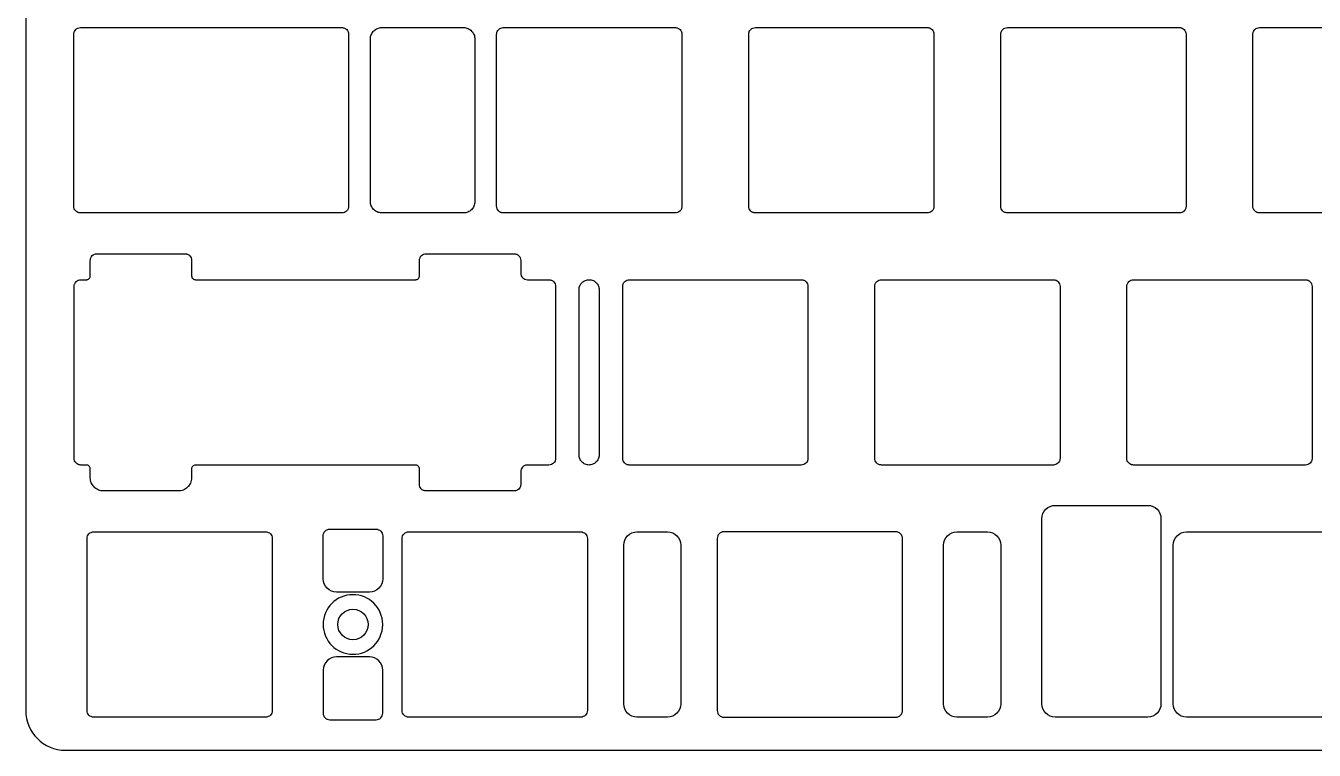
# Model space of a CAD drawing. Header units: millimetres. Extents: x 10 to 357, y 12 to 131.
# Drawn here: x 10.1 to 107.5, y 11.9 to 66.7 of the extents above; entities that cross this region are included whole.
import ezdxf

# ---------------------------------------------------------------- set-up
doc = ezdxf.new("R2010")
doc.units = ezdxf.units.MM
doc.header["$MEASUREMENT"] = 0

msp = doc.modelspace()

# ---------------------------------------------------------------- linework, layer by layer
for p, q in [((10.133, 127.945), (10.133, 14.933)), ((10.133, 127.945), (10.133, 14.933)), ((14.265, 66.533), (34.028, 66.533)), ((14.265, 66.533), (34.028, 66.533)), ((37.032, 66.533), (43.217, 66.533)), ((37.032, 66.533), (43.217, 66.533)), ((46.22, 66.533), (59.22, 66.533)), ((46.22, 66.533), (59.22, 66.533)), ((65.27, 66.533), (78.27, 66.533)), ((65.27, 66.533), (78.27, 66.533)), ((84.32, 66.533), (97.32, 66.533)), ((84.32, 66.533), (97.32, 66.533)), ((103.37, 66.533), (116.37, 66.533)), ((103.37, 66.533), (116.37, 66.533)), ((13.765, 53.033), (13.765, 66.033)), ((13.765, 53.033), (13.765, 66.033)), ((34.528, 66.033), (34.528, 53.033)), ((34.528, 66.033), (34.528, 53.033)), ((36.179, 53.385), (36.179, 65.681)), ((36.179, 53.385), (36.179, 65.681)), ((44.069, 65.681), (44.069, 53.385)), ((44.069, 65.681), (44.069, 53.385)), ((45.72, 53.033), (45.72, 66.033)), ((45.72, 53.033), (45.72, 66.033)), ((59.72, 66.033), (59.72, 53.033)), ((59.72, 66.033), (59.72, 53.033)), ((64.77, 53.033), (64.77, 66.033)), ((64.77, 53.033), (64.77, 66.033)), ((78.77, 66.033), (78.77, 53.033)), ((78.77, 66.033), (78.77, 53.033)), ((83.82, 53.033), (83.82, 66.033)), ((83.82, 53.033), (83.82, 66.033)), ((97.82, 66.033), (97.82, 53.033)), ((97.82, 66.033), (97.82, 53.033)), ((102.87, 53.033), (102.87, 66.033)), ((102.87, 53.033), (102.87, 66.033)), ((34.028, 52.533), (14.265, 52.533)), ((34.028, 52.533), (14.265, 52.533)), ((43.217, 52.533), (37.032, 52.533)), ((43.217, 52.533), (37.032, 52.533)), ((59.22, 52.533), (46.22, 52.533)), ((59.22, 52.533), (46.22, 52.533)), ((78.27, 52.533), (65.27, 52.533)), ((78.27, 52.533), (65.27, 52.533)), ((97.32, 52.533), (84.32, 52.533)), ((97.32, 52.533), (84.32, 52.533)), ((116.37, 52.533), (103.37, 52.533)), ((116.37, 52.533), (103.37, 52.533)), ((15.01, 47.783), (15.01, 48.945)), ((15.01, 47.783), (15.01, 48.945)), ((15.51, 49.445), (22.165, 49.445)), ((15.51, 49.445), (22.165, 49.445)), ((22.665, 48.945), (22.665, 47.783)), ((22.665, 48.945), (22.665, 47.783)), ((39.886, 47.783), (39.886, 48.945)), ((39.886, 47.783), (39.886, 48.945)), ((40.386, 49.445), (47.041, 49.445)), ((40.386, 49.445), (47.041, 49.445)), ((47.541, 48.945), (47.541, 47.983)), ((47.541, 48.945), (47.541, 47.983)), ((13.79, 33.983), (13.79, 46.983)), ((13.79, 33.983), (13.79, 46.983)), ((14.29, 47.483), (14.71, 47.483)), ((14.29, 47.483), (14.71, 47.483)), ((22.965, 47.483), (39.586, 47.483)), ((22.965, 47.483), (39.586, 47.483)), ((48.041, 47.483), (49.67, 47.483)), ((48.041, 47.483), (49.67, 47.483)), ((50.17, 46.983), (50.17, 33.983)), ((50.17, 46.983), (50.17, 33.983)), ((55.245, 33.983), (55.245, 46.983)), ((55.245, 33.983), (55.245, 46.983)), ((55.745, 47.483), (68.745, 47.483)), ((55.745, 47.483), (68.745, 47.483)), ((69.245, 46.983), (69.245, 33.983)), ((69.245, 46.983), (69.245, 33.983)), ((74.295, 33.983), (74.295, 46.983)), ((74.295, 33.983), (74.295, 46.983)), ((74.795, 47.483), (87.795, 47.483)), ((74.795, 47.483), (87.795, 47.483)), ((88.295, 46.983), (88.295, 33.983)), ((88.295, 46.983), (88.295, 33.983)), ((93.345, 33.983), (93.345, 46.983)), ((93.345, 33.983), (93.345, 46.983)), ((93.845, 47.483), (106.845, 47.483)), ((93.845, 47.483), (106.845, 47.483)), ((107.345, 46.983), (107.345, 33.983)), ((107.345, 46.983), (107.345, 33.983)), ((51.949, 34.242), (51.949, 46.723)), ((51.949, 34.242), (51.949, 46.723)), ((53.467, 46.723), (53.467, 34.242)), ((53.467, 46.723), (53.467, 34.242)), ((14.71, 33.483), (14.29, 33.483)), ((14.71, 33.483), (14.29, 33.483)), ((15.01, 32.521), (15.01, 33.183)), ((15.01, 32.521), (15.01, 33.183)), ((22.665, 33.183), (22.665, 32.521)), ((22.665, 33.183), (22.665, 32.521)), ((39.586, 33.483), (22.965, 33.483)), ((39.586, 33.483), (22.965, 33.483)), ((39.886, 32.021), (39.886, 33.183)), ((39.886, 32.021), (39.886, 33.183)), ((49.67, 33.483), (48.041, 33.483)), ((49.67, 33.483), (48.041, 33.483)), ((68.745, 33.483), (55.745, 33.483)), ((68.745, 33.483), (55.745, 33.483)), ((87.795, 33.483), (74.795, 33.483)), ((87.795, 33.483), (74.795, 33.483)), ((106.845, 33.483), (93.845, 33.483)), ((106.845, 33.483), (93.845, 33.483)), ((47.541, 32.983), (47.541, 32.021)), ((47.541, 32.983), (47.541, 32.021)), ((21.665, 31.521), (16.01, 31.521)), ((21.665, 31.521), (16.01, 31.521)), ((47.041, 31.521), (40.386, 31.521)), ((47.041, 31.521), (40.386, 31.521)), ((13.133, 11.933), (354.244, 11.933)), ((13.133, 11.933), (354.244, 11.933))]:
    msp.add_line(p, q)
for points in [[(95.927, 29.433), (95.927, 15.433, -0.414214), (94.927, 14.433), (87.927, 14.433, -0.414214), (86.927, 15.433), (86.927, 29.433, -0.414214), (87.927, 30.433), (94.927, 30.433, -0.414214)], [(95.927, 29.433), (95.927, 15.433, -0.414214), (94.927, 14.433), (87.927, 14.433, -0.414214), (86.927, 15.433), (86.927, 29.433, -0.414214), (87.927, 30.433), (94.927, 30.433, -0.414214)], [(28.764, 27.933), (28.764, 14.933, -0.414214), (28.264, 14.433), (15.264, 14.433, -0.414214), (14.764, 14.933), (14.764, 27.933, -0.414214), (15.264, 28.433), (28.264, 28.433, -0.414214)], [(28.764, 27.933), (28.764, 14.933, -0.414214), (28.264, 14.433), (15.264, 14.433, -0.414214), (14.764, 14.933), (14.764, 27.933, -0.414214), (15.264, 28.433), (28.264, 28.433, -0.414214)], [(36.111, 23.883), (33.611, 23.883, -0.414214), (32.611, 24.883), (32.611, 28.133, -0.414214), (33.111, 28.633), (36.611, 28.633, -0.414214), (37.111, 28.133), (37.111, 24.883, -0.414214)], [(36.111, 23.883), (33.611, 23.883, -0.414214), (32.611, 24.883), (32.611, 28.133, -0.414214), (33.111, 28.633), (36.611, 28.633, -0.414214), (37.111, 28.133), (37.111, 24.883, -0.414214)], [(52.577, 27.933), (52.577, 14.933, -0.414214), (52.077, 14.433), (39.077, 14.433, -0.414214), (38.577, 14.933), (38.577, 27.933, -0.414214), (39.077, 28.433), (52.077, 28.433, -0.414214)], [(52.577, 27.933), (52.577, 14.933, -0.414214), (52.077, 14.433), (39.077, 14.433, -0.414214), (38.577, 14.933), (38.577, 27.933, -0.414214), (39.077, 28.433), (52.077, 28.433, -0.414214)], [(58.64, 14.433), (56.326, 14.433, -0.414214), (55.326, 15.433), (55.326, 27.432, -0.414214), (56.326, 28.433), (58.64, 28.433, -0.414214), (59.64, 27.432), (59.64, 15.433, -0.414214)], [(58.64, 14.433), (56.326, 14.433, -0.414214), (55.326, 15.433), (55.326, 27.432, -0.414214), (56.326, 28.433), (58.64, 28.433, -0.414214), (59.64, 27.432), (59.64, 15.433, -0.414214)], [(62.389, 14.933, 0.414214), (62.889, 14.433), (75.889, 14.433, 0.414214), (76.389, 14.933), (76.389, 27.933, 0.414214), (75.889, 28.433), (62.889, 28.433, 0.414214), (62.389, 27.933)], [(62.389, 14.933, 0.414214), (62.889, 14.433), (75.889, 14.433, 0.414214), (76.389, 14.933), (76.389, 27.933, 0.414214), (75.889, 28.433), (62.889, 28.433, 0.414214), (62.389, 27.933)], [(83.815, 27.432), (83.815, 15.433, -0.414214), (82.815, 14.433), (80.501, 14.433, -0.414214), (79.501, 15.433), (79.501, 27.432, -0.414214), (80.501, 28.433), (82.815, 28.433, -0.414214)], [(83.815, 27.432), (83.815, 15.433, -0.414214), (82.815, 14.433), (80.501, 14.433, -0.414214), (79.501, 15.433), (79.501, 27.432, -0.414214), (80.501, 28.433), (82.815, 28.433, -0.414214)], [(97.846, 28.432), (131.827, 28.432, -0.414214), (132.827, 27.432), (132.827, 15.433, -0.414214), (131.827, 14.433), (97.846, 14.433, -0.414214), (96.846, 15.433), (96.846, 27.432, -0.414214)], [(97.846, 28.432), (131.827, 28.432, -0.414214), (132.827, 27.432), (132.827, 15.433, -0.414214), (131.827, 14.433), (97.846, 14.433, -0.414214), (96.846, 15.433), (96.846, 27.432, -0.414214)], [(37.111, 21.456, 195.837996), (37.111, 21.41)], [(37.111, 21.456, 195.837996), (37.111, 21.41)], [(36.611, 14.233, 0.414214), (37.111, 14.733), (37.111, 17.983, 0.414214), (36.111, 18.983), (33.611, 18.983, 0.414214), (32.611, 17.983), (32.611, 14.733, 0.414214), (33.111, 14.233)], [(36.611, 14.233, 0.414214), (37.111, 14.733), (37.111, 17.983, 0.414214), (36.111, 18.983), (33.611, 18.983, 0.414214), (32.611, 17.983), (32.611, 14.733, 0.414214), (33.111, 14.233)]]:
    msp.add_lwpolyline(points, format="xyb", close=True)
msp.add_circle((34.861, 21.433), 1.15)
msp.add_arc((13.133, 14.933), 3, 180, 270)
msp.add_arc((13.133, 14.933), 3, 180, 270)
for points, knots in [([(13.765, 66.033), (13.765, 66.068), (13.769, 66.102), (13.783, 66.169), (13.793, 66.201), (13.833, 66.293), (13.871, 66.347), (13.964, 66.437), (14.019, 66.472), (14.138, 66.521), (14.201, 66.533), (14.265, 66.533)], [-0.07893052, -0.07893052, -0.07893052, -0.07893052, -0.06848053, -0.06848053, -0.05834686, -0.05834686, -0.03857211, -0.03857211, -0.01934595, -0.01934595, 0, 0, 0, 0]), ([(13.765, 66.033), (13.765, 66.068), (13.769, 66.102), (13.783, 66.169), (13.793, 66.201), (13.833, 66.293), (13.871, 66.347), (13.964, 66.437), (14.019, 66.472), (14.138, 66.521), (14.201, 66.533), (14.265, 66.533)], [-0.07893052, -0.07893052, -0.07893052, -0.07893052, -0.06848053, -0.06848053, -0.05834686, -0.05834686, -0.03857211, -0.03857211, -0.01934595, -0.01934595, 0, 0, 0, 0]), ([(34.028, 66.533), (34.063, 66.533), (34.097, 66.529), (34.164, 66.515), (34.197, 66.505), (34.288, 66.465), (34.342, 66.427), (34.432, 66.334), (34.468, 66.28), (34.516, 66.161), (34.528, 66.097), (34.528, 66.033)], [-0.07893052, -0.07893052, -0.07893052, -0.07893052, -0.06848053, -0.06848053, -0.05834686, -0.05834686, -0.03857211, -0.03857211, -0.01934595, -0.01934595, 0, 0, 0, 0]), ([(34.028, 66.533), (34.063, 66.533), (34.097, 66.529), (34.164, 66.515), (34.197, 66.505), (34.288, 66.465), (34.342, 66.427), (34.432, 66.334), (34.468, 66.28), (34.516, 66.161), (34.528, 66.097), (34.528, 66.033)], [-0.07893052, -0.07893052, -0.07893052, -0.07893052, -0.06848053, -0.06848053, -0.05834686, -0.05834686, -0.03857211, -0.03857211, -0.01934595, -0.01934595, 0, 0, 0, 0]), ([(36.179, 65.681), (36.179, 65.74), (36.185, 65.799), (36.21, 65.913), (36.227, 65.968), (36.295, 66.123), (36.36, 66.216), (36.519, 66.37), (36.611, 66.43), (36.814, 66.512), (36.922, 66.533), (37.032, 66.533)], [-0.1345137, -0.1345137, -0.1345137, -0.1345137, -0.1167048, -0.1167048, -0.099435, -0.099435, -0.0657348, -0.0657348, -0.0329694, -0.0329694, 0, 0, 0, 0]), ([(36.179, 65.681), (36.179, 65.74), (36.185, 65.799), (36.21, 65.913), (36.227, 65.968), (36.295, 66.123), (36.36, 66.216), (36.519, 66.37), (36.611, 66.43), (36.814, 66.512), (36.922, 66.533), (37.032, 66.533)], [-0.1345137, -0.1345137, -0.1345137, -0.1345137, -0.1167048, -0.1167048, -0.099435, -0.099435, -0.0657348, -0.0657348, -0.0329694, -0.0329694, 0, 0, 0, 0]), ([(43.217, 66.533), (43.276, 66.533), (43.335, 66.527), (43.449, 66.503), (43.504, 66.485), (43.66, 66.417), (43.753, 66.353), (43.906, 66.194), (43.966, 66.101), (44.048, 65.899), (44.069, 65.791), (44.069, 65.681)], [-0.1345137, -0.1345137, -0.1345137, -0.1345137, -0.1167048, -0.1167048, -0.099435, -0.099435, -0.0657348, -0.0657348, -0.0329694, -0.0329694, 0, 0, 0, 0]), ([(43.217, 66.533), (43.276, 66.533), (43.335, 66.527), (43.449, 66.503), (43.504, 66.485), (43.66, 66.417), (43.753, 66.353), (43.906, 66.194), (43.966, 66.101), (44.048, 65.899), (44.069, 65.791), (44.069, 65.681)], [-0.1345137, -0.1345137, -0.1345137, -0.1345137, -0.1167048, -0.1167048, -0.099435, -0.099435, -0.0657348, -0.0657348, -0.0329694, -0.0329694, 0, 0, 0, 0]), ([(45.72, 66.033), (45.72, 66.068), (45.724, 66.102), (45.738, 66.169), (45.748, 66.201), (45.788, 66.293), (45.826, 66.347), (45.919, 66.437), (45.974, 66.472), (46.093, 66.521), (46.156, 66.533), (46.22, 66.533)], [-0.07893052, -0.07893052, -0.07893052, -0.07893052, -0.06848053, -0.06848053, -0.05834686, -0.05834686, -0.03857211, -0.03857211, -0.01934595, -0.01934595, 0, 0, 0, 0]), ([(45.72, 66.033), (45.72, 66.068), (45.724, 66.102), (45.738, 66.169), (45.748, 66.201), (45.788, 66.293), (45.826, 66.347), (45.919, 66.437), (45.974, 66.472), (46.093, 66.521), (46.156, 66.533), (46.22, 66.533)], [-0.07893052, -0.07893052, -0.07893052, -0.07893052, -0.06848053, -0.06848053, -0.05834686, -0.05834686, -0.03857211, -0.03857211, -0.01934595, -0.01934595, 0, 0, 0, 0]), ([(59.22, 66.533), (59.255, 66.533), (59.29, 66.529), (59.357, 66.515), (59.389, 66.505), (59.48, 66.465), (59.535, 66.427), (59.625, 66.334), (59.66, 66.28), (59.708, 66.161), (59.72, 66.097), (59.72, 66.033)], [-0.07893052, -0.07893052, -0.07893052, -0.07893052, -0.06848053, -0.06848053, -0.05834686, -0.05834686, -0.03857211, -0.03857211, -0.01934595, -0.01934595, 0, 0, 0, 0]), ([(59.22, 66.533), (59.255, 66.533), (59.29, 66.529), (59.357, 66.515), (59.389, 66.505), (59.48, 66.465), (59.535, 66.427), (59.625, 66.334), (59.66, 66.28), (59.708, 66.161), (59.72, 66.097), (59.72, 66.033)], [-0.07893052, -0.07893052, -0.07893052, -0.07893052, -0.06848053, -0.06848053, -0.05834686, -0.05834686, -0.03857211, -0.03857211, -0.01934595, -0.01934595, 0, 0, 0, 0]), ([(64.77, 66.033), (64.77, 66.068), (64.774, 66.102), (64.788, 66.169), (64.798, 66.201), (64.838, 66.293), (64.876, 66.347), (64.969, 66.437), (65.024, 66.472), (65.143, 66.521), (65.206, 66.533), (65.27, 66.533)], [-0.07893052, -0.07893052, -0.07893052, -0.07893052, -0.06848053, -0.06848053, -0.05834686, -0.05834686, -0.03857211, -0.03857211, -0.01934595, -0.01934595, 0, 0, 0, 0]), ([(64.77, 66.033), (64.77, 66.068), (64.774, 66.102), (64.788, 66.169), (64.798, 66.201), (64.838, 66.293), (64.876, 66.347), (64.969, 66.437), (65.024, 66.472), (65.143, 66.521), (65.206, 66.533), (65.27, 66.533)], [-0.07893052, -0.07893052, -0.07893052, -0.07893052, -0.06848053, -0.06848053, -0.05834686, -0.05834686, -0.03857211, -0.03857211, -0.01934595, -0.01934595, 0, 0, 0, 0]), ([(78.27, 66.533), (78.305, 66.533), (78.34, 66.529), (78.407, 66.515), (78.439, 66.505), (78.53, 66.465), (78.585, 66.427), (78.675, 66.334), (78.71, 66.28), (78.758, 66.161), (78.77, 66.097), (78.77, 66.033)], [-0.07893052, -0.07893052, -0.07893052, -0.07893052, -0.06848053, -0.06848053, -0.05834686, -0.05834686, -0.03857211, -0.03857211, -0.01934595, -0.01934595, 0, 0, 0, 0]), ([(78.27, 66.533), (78.305, 66.533), (78.34, 66.529), (78.407, 66.515), (78.439, 66.505), (78.53, 66.465), (78.585, 66.427), (78.675, 66.334), (78.71, 66.28), (78.758, 66.161), (78.77, 66.097), (78.77, 66.033)], [-0.07893052, -0.07893052, -0.07893052, -0.07893052, -0.06848053, -0.06848053, -0.05834686, -0.05834686, -0.03857211, -0.03857211, -0.01934595, -0.01934595, 0, 0, 0, 0]), ([(83.82, 66.033), (83.82, 66.068), (83.824, 66.102), (83.838, 66.169), (83.848, 66.201), (83.888, 66.293), (83.926, 66.347), (84.019, 66.437), (84.074, 66.472), (84.193, 66.521), (84.256, 66.533), (84.32, 66.533)], [-0.07893052, -0.07893052, -0.07893052, -0.07893052, -0.06848053, -0.06848053, -0.05834686, -0.05834686, -0.03857211, -0.03857211, -0.01934595, -0.01934595, 0, 0, 0, 0]), ([(83.82, 66.033), (83.82, 66.068), (83.824, 66.102), (83.838, 66.169), (83.848, 66.201), (83.888, 66.293), (83.926, 66.347), (84.019, 66.437), (84.074, 66.472), (84.193, 66.521), (84.256, 66.533), (84.32, 66.533)], [-0.07893052, -0.07893052, -0.07893052, -0.07893052, -0.06848053, -0.06848053, -0.05834686, -0.05834686, -0.03857211, -0.03857211, -0.01934595, -0.01934595, 0, 0, 0, 0]), ([(97.32, 66.533), (97.355, 66.533), (97.39, 66.529), (97.457, 66.515), (97.489, 66.505), (97.58, 66.465), (97.635, 66.427), (97.725, 66.334), (97.76, 66.28), (97.808, 66.161), (97.82, 66.097), (97.82, 66.033)], [-0.07893052, -0.07893052, -0.07893052, -0.07893052, -0.06848053, -0.06848053, -0.05834686, -0.05834686, -0.03857211, -0.03857211, -0.01934595, -0.01934595, 0, 0, 0, 0]), ([(97.32, 66.533), (97.355, 66.533), (97.39, 66.529), (97.457, 66.515), (97.489, 66.505), (97.58, 66.465), (97.635, 66.427), (97.725, 66.334), (97.76, 66.28), (97.808, 66.161), (97.82, 66.097), (97.82, 66.033)], [-0.07893052, -0.07893052, -0.07893052, -0.07893052, -0.06848053, -0.06848053, -0.05834686, -0.05834686, -0.03857211, -0.03857211, -0.01934595, -0.01934595, 0, 0, 0, 0]), ([(102.87, 66.033), (102.87, 66.068), (102.874, 66.102), (102.888, 66.169), (102.898, 66.201), (102.938, 66.293), (102.976, 66.347), (103.069, 66.437), (103.124, 66.472), (103.243, 66.521), (103.306, 66.533), (103.37, 66.533)], [-0.07893052, -0.07893052, -0.07893052, -0.07893052, -0.06848053, -0.06848053, -0.05834686, -0.05834686, -0.03857211, -0.03857211, -0.01934595, -0.01934595, 0, 0, 0, 0]), ([(102.87, 66.033), (102.87, 66.068), (102.874, 66.102), (102.888, 66.169), (102.898, 66.201), (102.938, 66.293), (102.976, 66.347), (103.069, 66.437), (103.124, 66.472), (103.243, 66.521), (103.306, 66.533), (103.37, 66.533)], [-0.07893052, -0.07893052, -0.07893052, -0.07893052, -0.06848053, -0.06848053, -0.05834686, -0.05834686, -0.03857211, -0.03857211, -0.01934595, -0.01934595, 0, 0, 0, 0]), ([(14.265, 52.533), (14.231, 52.533), (14.196, 52.536), (14.129, 52.55), (14.097, 52.561), (14.006, 52.6), (13.951, 52.638), (13.861, 52.732), (13.826, 52.786), (13.778, 52.905), (13.765, 52.968), (13.765, 53.033)], [-0.07893052, -0.07893052, -0.07893052, -0.07893052, -0.06848053, -0.06848053, -0.05834686, -0.05834686, -0.03857211, -0.03857211, -0.01934595, -0.01934595, 0, 0, 0, 0]), ([(14.265, 52.533), (14.231, 52.533), (14.196, 52.536), (14.129, 52.55), (14.097, 52.561), (14.006, 52.6), (13.951, 52.638), (13.861, 52.732), (13.826, 52.786), (13.778, 52.905), (13.765, 52.968), (13.765, 53.033)], [-0.07893052, -0.07893052, -0.07893052, -0.07893052, -0.06848053, -0.06848053, -0.05834686, -0.05834686, -0.03857211, -0.03857211, -0.01934595, -0.01934595, 0, 0, 0, 0]), ([(34.528, 53.033), (34.528, 52.998), (34.524, 52.963), (34.51, 52.896), (34.5, 52.864), (34.46, 52.773), (34.422, 52.718), (34.329, 52.628), (34.275, 52.593), (34.156, 52.545), (34.092, 52.533), (34.028, 52.533)], [-0.07893052, -0.07893052, -0.07893052, -0.07893052, -0.06848053, -0.06848053, -0.05834686, -0.05834686, -0.03857211, -0.03857211, -0.01934595, -0.01934595, 0, 0, 0, 0]), ([(34.528, 53.033), (34.528, 52.998), (34.524, 52.963), (34.51, 52.896), (34.5, 52.864), (34.46, 52.773), (34.422, 52.718), (34.329, 52.628), (34.275, 52.593), (34.156, 52.545), (34.092, 52.533), (34.028, 52.533)], [-0.07893052, -0.07893052, -0.07893052, -0.07893052, -0.06848053, -0.06848053, -0.05834686, -0.05834686, -0.03857211, -0.03857211, -0.01934595, -0.01934595, 0, 0, 0, 0]), ([(37.032, 52.533), (36.972, 52.533), (36.913, 52.539), (36.799, 52.563), (36.744, 52.58), (36.589, 52.648), (36.496, 52.713), (36.342, 52.872), (36.282, 52.964), (36.2, 53.167), (36.179, 53.275), (36.179, 53.385)], [-0.1345137, -0.1345137, -0.1345137, -0.1345137, -0.1167048, -0.1167048, -0.099435, -0.099435, -0.0657348, -0.0657348, -0.0329694, -0.0329694, 0, 0, 0, 0]), ([(37.032, 52.533), (36.972, 52.533), (36.913, 52.539), (36.799, 52.563), (36.744, 52.58), (36.589, 52.648), (36.496, 52.713), (36.342, 52.872), (36.282, 52.964), (36.2, 53.167), (36.179, 53.275), (36.179, 53.385)], [-0.1345137, -0.1345137, -0.1345137, -0.1345137, -0.1167048, -0.1167048, -0.099435, -0.099435, -0.0657348, -0.0657348, -0.0329694, -0.0329694, 0, 0, 0, 0]), ([(44.069, 53.385), (44.069, 53.326), (44.063, 53.267), (44.039, 53.152), (44.021, 53.098), (43.954, 52.942), (43.889, 52.849), (43.73, 52.696), (43.638, 52.636), (43.435, 52.554), (43.327, 52.533), (43.217, 52.533)], [-0.1345137, -0.1345137, -0.1345137, -0.1345137, -0.1167048, -0.1167048, -0.099435, -0.099435, -0.0657348, -0.0657348, -0.0329694, -0.0329694, 0, 0, 0, 0]), ([(44.069, 53.385), (44.069, 53.326), (44.063, 53.267), (44.039, 53.152), (44.021, 53.098), (43.954, 52.942), (43.889, 52.849), (43.73, 52.696), (43.638, 52.636), (43.435, 52.554), (43.327, 52.533), (43.217, 52.533)], [-0.1345137, -0.1345137, -0.1345137, -0.1345137, -0.1167048, -0.1167048, -0.099435, -0.099435, -0.0657348, -0.0657348, -0.0329694, -0.0329694, 0, 0, 0, 0]), ([(46.22, 52.533), (46.186, 52.533), (46.151, 52.536), (46.084, 52.55), (46.052, 52.561), (45.961, 52.6), (45.906, 52.638), (45.816, 52.732), (45.781, 52.786), (45.733, 52.905), (45.72, 52.968), (45.72, 53.033)], [-0.07893052, -0.07893052, -0.07893052, -0.07893052, -0.06848053, -0.06848053, -0.05834686, -0.05834686, -0.03857211, -0.03857211, -0.01934595, -0.01934595, 0, 0, 0, 0]), ([(46.22, 52.533), (46.186, 52.533), (46.151, 52.536), (46.084, 52.55), (46.052, 52.561), (45.961, 52.6), (45.906, 52.638), (45.816, 52.732), (45.781, 52.786), (45.733, 52.905), (45.72, 52.968), (45.72, 53.033)], [-0.07893052, -0.07893052, -0.07893052, -0.07893052, -0.06848053, -0.06848053, -0.05834686, -0.05834686, -0.03857211, -0.03857211, -0.01934595, -0.01934595, 0, 0, 0, 0]), ([(59.72, 53.033), (59.72, 52.998), (59.717, 52.963), (59.703, 52.896), (59.693, 52.864), (59.653, 52.773), (59.615, 52.718), (59.521, 52.628), (59.467, 52.593), (59.348, 52.545), (59.285, 52.533), (59.22, 52.533)], [-0.07893052, -0.07893052, -0.07893052, -0.07893052, -0.06848053, -0.06848053, -0.05834686, -0.05834686, -0.03857211, -0.03857211, -0.01934595, -0.01934595, 0, 0, 0, 0]), ([(59.72, 53.033), (59.72, 52.998), (59.717, 52.963), (59.703, 52.896), (59.693, 52.864), (59.653, 52.773), (59.615, 52.718), (59.521, 52.628), (59.467, 52.593), (59.348, 52.545), (59.285, 52.533), (59.22, 52.533)], [-0.07893052, -0.07893052, -0.07893052, -0.07893052, -0.06848053, -0.06848053, -0.05834686, -0.05834686, -0.03857211, -0.03857211, -0.01934595, -0.01934595, 0, 0, 0, 0]), ([(65.27, 52.533), (65.236, 52.533), (65.201, 52.536), (65.134, 52.55), (65.102, 52.561), (65.011, 52.6), (64.956, 52.638), (64.866, 52.732), (64.831, 52.786), (64.783, 52.905), (64.77, 52.968), (64.77, 53.033)], [-0.07893052, -0.07893052, -0.07893052, -0.07893052, -0.06848053, -0.06848053, -0.05834686, -0.05834686, -0.03857211, -0.03857211, -0.01934595, -0.01934595, 0, 0, 0, 0]), ([(65.27, 52.533), (65.236, 52.533), (65.201, 52.536), (65.134, 52.55), (65.102, 52.561), (65.011, 52.6), (64.956, 52.638), (64.866, 52.732), (64.831, 52.786), (64.783, 52.905), (64.77, 52.968), (64.77, 53.033)], [-0.07893052, -0.07893052, -0.07893052, -0.07893052, -0.06848053, -0.06848053, -0.05834686, -0.05834686, -0.03857211, -0.03857211, -0.01934595, -0.01934595, 0, 0, 0, 0]), ([(78.77, 53.033), (78.77, 52.998), (78.767, 52.963), (78.753, 52.896), (78.743, 52.864), (78.703, 52.773), (78.665, 52.718), (78.571, 52.628), (78.517, 52.593), (78.398, 52.545), (78.335, 52.533), (78.27, 52.533)], [-0.07893052, -0.07893052, -0.07893052, -0.07893052, -0.06848053, -0.06848053, -0.05834686, -0.05834686, -0.03857211, -0.03857211, -0.01934595, -0.01934595, 0, 0, 0, 0]), ([(78.77, 53.033), (78.77, 52.998), (78.767, 52.963), (78.753, 52.896), (78.743, 52.864), (78.703, 52.773), (78.665, 52.718), (78.571, 52.628), (78.517, 52.593), (78.398, 52.545), (78.335, 52.533), (78.27, 52.533)], [-0.07893052, -0.07893052, -0.07893052, -0.07893052, -0.06848053, -0.06848053, -0.05834686, -0.05834686, -0.03857211, -0.03857211, -0.01934595, -0.01934595, 0, 0, 0, 0]), ([(84.32, 52.533), (84.286, 52.533), (84.251, 52.536), (84.184, 52.55), (84.152, 52.561), (84.061, 52.6), (84.006, 52.638), (83.916, 52.732), (83.881, 52.786), (83.833, 52.905), (83.82, 52.968), (83.82, 53.033)], [-0.07893052, -0.07893052, -0.07893052, -0.07893052, -0.06848053, -0.06848053, -0.05834686, -0.05834686, -0.03857211, -0.03857211, -0.01934595, -0.01934595, 0, 0, 0, 0]), ([(84.32, 52.533), (84.286, 52.533), (84.251, 52.536), (84.184, 52.55), (84.152, 52.561), (84.061, 52.6), (84.006, 52.638), (83.916, 52.732), (83.881, 52.786), (83.833, 52.905), (83.82, 52.968), (83.82, 53.033)], [-0.07893052, -0.07893052, -0.07893052, -0.07893052, -0.06848053, -0.06848053, -0.05834686, -0.05834686, -0.03857211, -0.03857211, -0.01934595, -0.01934595, 0, 0, 0, 0]), ([(97.82, 53.033), (97.82, 52.998), (97.817, 52.963), (97.803, 52.896), (97.793, 52.864), (97.753, 52.773), (97.715, 52.718), (97.621, 52.628), (97.567, 52.593), (97.448, 52.545), (97.385, 52.533), (97.32, 52.533)], [-0.07893052, -0.07893052, -0.07893052, -0.07893052, -0.06848053, -0.06848053, -0.05834686, -0.05834686, -0.03857211, -0.03857211, -0.01934595, -0.01934595, 0, 0, 0, 0]), ([(97.82, 53.033), (97.82, 52.998), (97.817, 52.963), (97.803, 52.896), (97.793, 52.864), (97.753, 52.773), (97.715, 52.718), (97.621, 52.628), (97.567, 52.593), (97.448, 52.545), (97.385, 52.533), (97.32, 52.533)], [-0.07893052, -0.07893052, -0.07893052, -0.07893052, -0.06848053, -0.06848053, -0.05834686, -0.05834686, -0.03857211, -0.03857211, -0.01934595, -0.01934595, 0, 0, 0, 0]), ([(103.37, 52.533), (103.336, 52.533), (103.301, 52.536), (103.234, 52.55), (103.202, 52.561), (103.111, 52.6), (103.056, 52.638), (102.966, 52.732), (102.931, 52.786), (102.883, 52.905), (102.87, 52.968), (102.87, 53.033)], [-0.07893052, -0.07893052, -0.07893052, -0.07893052, -0.06848053, -0.06848053, -0.05834686, -0.05834686, -0.03857211, -0.03857211, -0.01934595, -0.01934595, 0, 0, 0, 0]), ([(103.37, 52.533), (103.336, 52.533), (103.301, 52.536), (103.234, 52.55), (103.202, 52.561), (103.111, 52.6), (103.056, 52.638), (102.966, 52.732), (102.931, 52.786), (102.883, 52.905), (102.87, 52.968), (102.87, 53.033)], [-0.07893052, -0.07893052, -0.07893052, -0.07893052, -0.06848053, -0.06848053, -0.05834686, -0.05834686, -0.03857211, -0.03857211, -0.01934595, -0.01934595, 0, 0, 0, 0]), ([(15.01, 48.945), (15.01, 48.98), (15.014, 49.014), (15.028, 49.081), (15.038, 49.113), (15.078, 49.205), (15.116, 49.259), (15.209, 49.349), (15.263, 49.384), (15.382, 49.433), (15.446, 49.445), (15.51, 49.445)], [-0.07893052, -0.07893052, -0.07893052, -0.07893052, -0.06848055, -0.06848055, -0.0583469, -0.0583469, -0.03857214, -0.03857214, -0.01934597, -0.01934597, 0, 0, 0, 0]), ([(15.01, 48.945), (15.01, 48.98), (15.014, 49.014), (15.028, 49.081), (15.038, 49.113), (15.078, 49.205), (15.116, 49.259), (15.209, 49.349), (15.263, 49.384), (15.382, 49.433), (15.446, 49.445), (15.51, 49.445)], [-0.07893052, -0.07893052, -0.07893052, -0.07893052, -0.06848055, -0.06848055, -0.0583469, -0.0583469, -0.03857214, -0.03857214, -0.01934597, -0.01934597, 0, 0, 0, 0]), ([(22.165, 49.445), (22.2, 49.445), (22.234, 49.441), (22.301, 49.427), (22.333, 49.417), (22.425, 49.377), (22.479, 49.339), (22.569, 49.246), (22.604, 49.192), (22.653, 49.073), (22.665, 49.009), (22.665, 48.945)], [-0.07893052, -0.07893052, -0.07893052, -0.07893052, -0.06848053, -0.06848053, -0.05834686, -0.05834686, -0.03857211, -0.03857211, -0.01934595, -0.01934595, 0, 0, 0, 0]), ([(22.165, 49.445), (22.2, 49.445), (22.234, 49.441), (22.301, 49.427), (22.333, 49.417), (22.425, 49.377), (22.479, 49.339), (22.569, 49.246), (22.604, 49.192), (22.653, 49.073), (22.665, 49.009), (22.665, 48.945)], [-0.07893052, -0.07893052, -0.07893052, -0.07893052, -0.06848053, -0.06848053, -0.05834686, -0.05834686, -0.03857211, -0.03857211, -0.01934595, -0.01934595, 0, 0, 0, 0]), ([(39.886, 48.945), (39.886, 48.98), (39.89, 49.014), (39.904, 49.081), (39.914, 49.113), (39.954, 49.205), (39.992, 49.259), (40.085, 49.349), (40.139, 49.384), (40.258, 49.433), (40.322, 49.445), (40.386, 49.445)], [-0.07893052, -0.07893052, -0.07893052, -0.07893052, -0.06848053, -0.06848053, -0.05834686, -0.05834686, -0.03857211, -0.03857211, -0.01934595, -0.01934595, 0, 0, 0, 0]), ([(39.886, 48.945), (39.886, 48.98), (39.89, 49.014), (39.904, 49.081), (39.914, 49.113), (39.954, 49.205), (39.992, 49.259), (40.085, 49.349), (40.139, 49.384), (40.258, 49.433), (40.322, 49.445), (40.386, 49.445)], [-0.07893052, -0.07893052, -0.07893052, -0.07893052, -0.06848053, -0.06848053, -0.05834686, -0.05834686, -0.03857211, -0.03857211, -0.01934595, -0.01934595, 0, 0, 0, 0]), ([(47.041, 49.445), (47.076, 49.445), (47.11, 49.441), (47.177, 49.427), (47.209, 49.417), (47.301, 49.377), (47.355, 49.339), (47.445, 49.246), (47.48, 49.192), (47.529, 49.073), (47.541, 49.009), (47.541, 48.945)], [-0.07893052, -0.07893052, -0.07893052, -0.07893052, -0.06848053, -0.06848053, -0.05834686, -0.05834686, -0.03857211, -0.03857211, -0.01934595, -0.01934595, 0, 0, 0, 0]), ([(47.041, 49.445), (47.076, 49.445), (47.11, 49.441), (47.177, 49.427), (47.209, 49.417), (47.301, 49.377), (47.355, 49.339), (47.445, 49.246), (47.48, 49.192), (47.529, 49.073), (47.541, 49.009), (47.541, 48.945)], [-0.07893052, -0.07893052, -0.07893052, -0.07893052, -0.06848053, -0.06848053, -0.05834686, -0.05834686, -0.03857211, -0.03857211, -0.01934595, -0.01934595, 0, 0, 0, 0]), ([(14.71, 47.483), (14.731, 47.483), (14.752, 47.485), (14.792, 47.493), (14.811, 47.499), (14.866, 47.523), (14.899, 47.546), (14.953, 47.602), (14.974, 47.635), (15.003, 47.706), (15.01, 47.744), (15.01, 47.783)], [-0.04735831, -0.04735831, -0.04735831, -0.04735831, -0.04108832, -0.04108832, -0.03500812, -0.03500812, -0.02314327, -0.02314327, -0.01160757, -0.01160757, 0, 0, 0, 0]), ([(14.71, 47.483), (14.731, 47.483), (14.752, 47.485), (14.792, 47.493), (14.811, 47.499), (14.866, 47.523), (14.899, 47.546), (14.953, 47.602), (14.974, 47.635), (15.003, 47.706), (15.01, 47.744), (15.01, 47.783)], [-0.04735831, -0.04735831, -0.04735831, -0.04735831, -0.04108832, -0.04108832, -0.03500812, -0.03500812, -0.02314327, -0.02314327, -0.01160757, -0.01160757, 0, 0, 0, 0]), ([(22.665, 47.783), (22.665, 47.762), (22.667, 47.741), (22.675, 47.701), (22.682, 47.682), (22.705, 47.627), (22.728, 47.594), (22.784, 47.54), (22.817, 47.519), (22.888, 47.49), (22.926, 47.483), (22.965, 47.483)], [-0.04735831, -0.04735831, -0.04735831, -0.04735831, -0.04108832, -0.04108832, -0.03500812, -0.03500812, -0.02314327, -0.02314327, -0.01160757, -0.01160757, 0, 0, 0, 0]), ([(22.665, 47.783), (22.665, 47.762), (22.667, 47.741), (22.675, 47.701), (22.682, 47.682), (22.705, 47.627), (22.728, 47.594), (22.784, 47.54), (22.817, 47.519), (22.888, 47.49), (22.926, 47.483), (22.965, 47.483)], [-0.04735831, -0.04735831, -0.04735831, -0.04735831, -0.04108832, -0.04108832, -0.03500812, -0.03500812, -0.02314327, -0.02314327, -0.01160757, -0.01160757, 0, 0, 0, 0]), ([(39.586, 47.483), (39.607, 47.483), (39.628, 47.485), (39.668, 47.493), (39.687, 47.499), (39.742, 47.523), (39.775, 47.546), (39.829, 47.602), (39.85, 47.635), (39.879, 47.706), (39.886, 47.744), (39.886, 47.783)], [-0.04735831, -0.04735831, -0.04735831, -0.04735831, -0.04108832, -0.04108832, -0.03500812, -0.03500812, -0.02314327, -0.02314327, -0.01160757, -0.01160757, 0, 0, 0, 0]), ([(39.586, 47.483), (39.607, 47.483), (39.628, 47.485), (39.668, 47.493), (39.687, 47.499), (39.742, 47.523), (39.775, 47.546), (39.829, 47.602), (39.85, 47.635), (39.879, 47.706), (39.886, 47.744), (39.886, 47.783)], [-0.04735831, -0.04735831, -0.04735831, -0.04735831, -0.04108832, -0.04108832, -0.03500812, -0.03500812, -0.02314327, -0.02314327, -0.01160757, -0.01160757, 0, 0, 0, 0]), ([(47.541, 47.983), (47.541, 47.948), (47.544, 47.913), (47.559, 47.846), (47.569, 47.814), (47.609, 47.723), (47.647, 47.668), (47.74, 47.578), (47.794, 47.543), (47.913, 47.495), (47.976, 47.483), (48.041, 47.483)], [-0.07893109, -0.07893109, -0.07893109, -0.07893109, -0.06848103, -0.06848103, -0.05834728, -0.05834728, -0.03857239, -0.03857239, -0.01934609, -0.01934609, 0, 0, 0, 0]), ([(47.541, 47.983), (47.541, 47.948), (47.544, 47.913), (47.559, 47.846), (47.569, 47.814), (47.609, 47.723), (47.647, 47.668), (47.74, 47.578), (47.794, 47.543), (47.913, 47.495), (47.976, 47.483), (48.041, 47.483)], [-0.07893109, -0.07893109, -0.07893109, -0.07893109, -0.06848103, -0.06848103, -0.05834728, -0.05834728, -0.03857239, -0.03857239, -0.01934609, -0.01934609, 0, 0, 0, 0]), ([(13.79, 46.983), (13.79, 47.017), (13.794, 47.052), (13.808, 47.119), (13.818, 47.151), (13.858, 47.242), (13.896, 47.297), (13.989, 47.387), (14.044, 47.422), (14.163, 47.47), (14.226, 47.483), (14.29, 47.483)], [-0.07893027, -0.07893027, -0.07893027, -0.07893027, -0.06848041, -0.06848041, -0.05834687, -0.05834687, -0.03857211, -0.03857211, -0.01934595, -0.01934595, 0, 0, 0, 0]), ([(13.79, 46.983), (13.79, 47.017), (13.794, 47.052), (13.808, 47.119), (13.818, 47.151), (13.858, 47.242), (13.896, 47.297), (13.989, 47.387), (14.044, 47.422), (14.163, 47.47), (14.226, 47.483), (14.29, 47.483)], [-0.07893027, -0.07893027, -0.07893027, -0.07893027, -0.06848041, -0.06848041, -0.05834687, -0.05834687, -0.03857211, -0.03857211, -0.01934595, -0.01934595, 0, 0, 0, 0]), ([(49.67, 47.483), (49.705, 47.483), (49.74, 47.479), (49.807, 47.465), (49.839, 47.455), (49.93, 47.415), (49.985, 47.377), (50.075, 47.284), (50.11, 47.23), (50.158, 47.111), (50.17, 47.047), (50.17, 46.983)], [-0.07893052, -0.07893052, -0.07893052, -0.07893052, -0.06848053, -0.06848053, -0.05834686, -0.05834686, -0.03857211, -0.03857211, -0.01934595, -0.01934595, 0, 0, 0, 0]), ([(49.67, 47.483), (49.705, 47.483), (49.74, 47.479), (49.807, 47.465), (49.839, 47.455), (49.93, 47.415), (49.985, 47.377), (50.075, 47.284), (50.11, 47.23), (50.158, 47.111), (50.17, 47.047), (50.17, 46.983)], [-0.07893052, -0.07893052, -0.07893052, -0.07893052, -0.06848053, -0.06848053, -0.05834686, -0.05834686, -0.03857211, -0.03857211, -0.01934595, -0.01934595, 0, 0, 0, 0]), ([(51.949, 46.723), (51.949, 46.778), (51.954, 46.832), (51.977, 46.937), (51.994, 46.988), (52.057, 47.127), (52.116, 47.209), (52.259, 47.343), (52.342, 47.396), (52.523, 47.467), (52.62, 47.484), (52.819, 47.481), (52.918, 47.46), (53.102, 47.38), (53.185, 47.322), (53.322, 47.181), (53.376, 47.098), (53.449, 46.918), (53.467, 46.821), (53.467, 46.723)], [-0.2393494, -0.2393494, -0.2393494, -0.2393494, -0.2230232, -0.2230232, -0.2072007, -0.2072007, -0.1773122, -0.1773122, -0.1482613, -0.1482613, -0.1189225, -0.1189225, -0.0885983, -0.0885983, -0.0585708, -0.0585708, -0.0293764, -0.0293764, 0, 0, 0, 0]), ([(51.949, 46.723), (51.949, 46.778), (51.954, 46.832), (51.977, 46.937), (51.994, 46.988), (52.057, 47.127), (52.116, 47.209), (52.259, 47.343), (52.342, 47.396), (52.523, 47.467), (52.62, 47.484), (52.819, 47.481), (52.918, 47.46), (53.102, 47.38), (53.185, 47.322), (53.322, 47.181), (53.376, 47.098), (53.449, 46.918), (53.467, 46.821), (53.467, 46.723)], [-0.2393494, -0.2393494, -0.2393494, -0.2393494, -0.2230232, -0.2230232, -0.2072007, -0.2072007, -0.1773122, -0.1773122, -0.1482613, -0.1482613, -0.1189225, -0.1189225, -0.0885983, -0.0885983, -0.0585708, -0.0585708, -0.0293764, -0.0293764, 0, 0, 0, 0]), ([(55.245, 46.983), (55.245, 47.018), (55.249, 47.052), (55.263, 47.119), (55.273, 47.151), (55.313, 47.243), (55.351, 47.297), (55.444, 47.387), (55.499, 47.422), (55.618, 47.471), (55.681, 47.483), (55.745, 47.483)], [-0.07893052, -0.07893052, -0.07893052, -0.07893052, -0.06848053, -0.06848053, -0.05834686, -0.05834686, -0.03857211, -0.03857211, -0.01934595, -0.01934595, 0, 0, 0, 0]), ([(55.245, 46.983), (55.245, 47.018), (55.249, 47.052), (55.263, 47.119), (55.273, 47.151), (55.313, 47.243), (55.351, 47.297), (55.444, 47.387), (55.499, 47.422), (55.618, 47.471), (55.681, 47.483), (55.745, 47.483)], [-0.07893052, -0.07893052, -0.07893052, -0.07893052, -0.06848053, -0.06848053, -0.05834686, -0.05834686, -0.03857211, -0.03857211, -0.01934595, -0.01934595, 0, 0, 0, 0]), ([(68.745, 47.483), (68.78, 47.483), (68.815, 47.479), (68.882, 47.465), (68.914, 47.455), (69.005, 47.415), (69.06, 47.377), (69.15, 47.284), (69.185, 47.23), (69.233, 47.111), (69.245, 47.047), (69.245, 46.983)], [-0.07893052, -0.07893052, -0.07893052, -0.07893052, -0.06848053, -0.06848053, -0.05834686, -0.05834686, -0.03857211, -0.03857211, -0.01934595, -0.01934595, 0, 0, 0, 0]), ([(68.745, 47.483), (68.78, 47.483), (68.815, 47.479), (68.882, 47.465), (68.914, 47.455), (69.005, 47.415), (69.06, 47.377), (69.15, 47.284), (69.185, 47.23), (69.233, 47.111), (69.245, 47.047), (69.245, 46.983)], [-0.07893052, -0.07893052, -0.07893052, -0.07893052, -0.06848053, -0.06848053, -0.05834686, -0.05834686, -0.03857211, -0.03857211, -0.01934595, -0.01934595, 0, 0, 0, 0]), ([(74.295, 46.983), (74.295, 47.018), (74.299, 47.052), (74.313, 47.119), (74.323, 47.151), (74.363, 47.243), (74.401, 47.297), (74.494, 47.387), (74.549, 47.422), (74.668, 47.471), (74.731, 47.483), (74.795, 47.483)], [-0.07893052, -0.07893052, -0.07893052, -0.07893052, -0.06848053, -0.06848053, -0.05834686, -0.05834686, -0.03857211, -0.03857211, -0.01934595, -0.01934595, 0, 0, 0, 0]), ([(74.295, 46.983), (74.295, 47.018), (74.299, 47.052), (74.313, 47.119), (74.323, 47.151), (74.363, 47.243), (74.401, 47.297), (74.494, 47.387), (74.549, 47.422), (74.668, 47.471), (74.731, 47.483), (74.795, 47.483)], [-0.07893052, -0.07893052, -0.07893052, -0.07893052, -0.06848053, -0.06848053, -0.05834686, -0.05834686, -0.03857211, -0.03857211, -0.01934595, -0.01934595, 0, 0, 0, 0]), ([(87.795, 47.483), (87.83, 47.483), (87.865, 47.479), (87.932, 47.465), (87.964, 47.455), (88.055, 47.415), (88.11, 47.377), (88.2, 47.284), (88.235, 47.23), (88.283, 47.111), (88.295, 47.047), (88.295, 46.983)], [-0.07893052, -0.07893052, -0.07893052, -0.07893052, -0.06848053, -0.06848053, -0.05834686, -0.05834686, -0.03857211, -0.03857211, -0.01934595, -0.01934595, 0, 0, 0, 0]), ([(87.795, 47.483), (87.83, 47.483), (87.865, 47.479), (87.932, 47.465), (87.964, 47.455), (88.055, 47.415), (88.11, 47.377), (88.2, 47.284), (88.235, 47.23), (88.283, 47.111), (88.295, 47.047), (88.295, 46.983)], [-0.07893052, -0.07893052, -0.07893052, -0.07893052, -0.06848053, -0.06848053, -0.05834686, -0.05834686, -0.03857211, -0.03857211, -0.01934595, -0.01934595, 0, 0, 0, 0]), ([(93.345, 46.983), (93.345, 47.018), (93.349, 47.052), (93.363, 47.119), (93.373, 47.151), (93.413, 47.243), (93.451, 47.297), (93.544, 47.387), (93.599, 47.422), (93.718, 47.471), (93.781, 47.483), (93.845, 47.483)], [-0.07893052, -0.07893052, -0.07893052, -0.07893052, -0.06848053, -0.06848053, -0.05834686, -0.05834686, -0.03857211, -0.03857211, -0.01934595, -0.01934595, 0, 0, 0, 0]), ([(93.345, 46.983), (93.345, 47.018), (93.349, 47.052), (93.363, 47.119), (93.373, 47.151), (93.413, 47.243), (93.451, 47.297), (93.544, 47.387), (93.599, 47.422), (93.718, 47.471), (93.781, 47.483), (93.845, 47.483)], [-0.07893052, -0.07893052, -0.07893052, -0.07893052, -0.06848053, -0.06848053, -0.05834686, -0.05834686, -0.03857211, -0.03857211, -0.01934595, -0.01934595, 0, 0, 0, 0]), ([(106.845, 47.483), (106.88, 47.483), (106.915, 47.479), (106.982, 47.465), (107.014, 47.455), (107.105, 47.415), (107.16, 47.377), (107.25, 47.284), (107.285, 47.23), (107.333, 47.111), (107.345, 47.047), (107.345, 46.983)], [-0.07893052, -0.07893052, -0.07893052, -0.07893052, -0.06848053, -0.06848053, -0.05834686, -0.05834686, -0.03857211, -0.03857211, -0.01934595, -0.01934595, 0, 0, 0, 0]), ([(106.845, 47.483), (106.88, 47.483), (106.915, 47.479), (106.982, 47.465), (107.014, 47.455), (107.105, 47.415), (107.16, 47.377), (107.25, 47.284), (107.285, 47.23), (107.333, 47.111), (107.345, 47.047), (107.345, 46.983)], [-0.07893052, -0.07893052, -0.07893052, -0.07893052, -0.06848053, -0.06848053, -0.05834686, -0.05834686, -0.03857211, -0.03857211, -0.01934595, -0.01934595, 0, 0, 0, 0]), ([(53.467, 34.242), (53.467, 34.187), (53.461, 34.133), (53.439, 34.028), (53.422, 33.978), (53.359, 33.839), (53.3, 33.757), (53.157, 33.622), (53.074, 33.57), (52.892, 33.499), (52.795, 33.481), (52.597, 33.484), (52.497, 33.505), (52.313, 33.585), (52.231, 33.643), (52.094, 33.785), (52.04, 33.867), (51.967, 34.048), (51.949, 34.144), (51.949, 34.242)], [-0.2393494, -0.2393494, -0.2393494, -0.2393494, -0.2230232, -0.2230232, -0.2072007, -0.2072007, -0.1773122, -0.1773122, -0.1482613, -0.1482613, -0.1189225, -0.1189225, -0.0885983, -0.0885983, -0.0585708, -0.0585708, -0.0293764, -0.0293764, 0, 0, 0, 0]), ([(53.467, 34.242), (53.467, 34.187), (53.461, 34.133), (53.439, 34.028), (53.422, 33.978), (53.359, 33.839), (53.3, 33.757), (53.157, 33.622), (53.074, 33.57), (52.892, 33.499), (52.795, 33.481), (52.597, 33.484), (52.497, 33.505), (52.313, 33.585), (52.231, 33.643), (52.094, 33.785), (52.04, 33.867), (51.967, 34.048), (51.949, 34.144), (51.949, 34.242)], [-0.2393494, -0.2393494, -0.2393494, -0.2393494, -0.2230232, -0.2230232, -0.2072007, -0.2072007, -0.1773122, -0.1773122, -0.1482613, -0.1482613, -0.1189225, -0.1189225, -0.0885983, -0.0885983, -0.0585708, -0.0585708, -0.0293764, -0.0293764, 0, 0, 0, 0]), ([(14.29, 33.483), (14.256, 33.483), (14.221, 33.486), (14.154, 33.5), (14.122, 33.511), (14.031, 33.55), (13.976, 33.588), (13.886, 33.682), (13.851, 33.736), (13.803, 33.855), (13.79, 33.918), (13.79, 33.983)], [-0.07893052, -0.07893052, -0.07893052, -0.07893052, -0.06848053, -0.06848053, -0.05834686, -0.05834686, -0.03857211, -0.03857211, -0.01934595, -0.01934595, 0, 0, 0, 0]), ([(14.29, 33.483), (14.256, 33.483), (14.221, 33.486), (14.154, 33.5), (14.122, 33.511), (14.031, 33.55), (13.976, 33.588), (13.886, 33.682), (13.851, 33.736), (13.803, 33.855), (13.79, 33.918), (13.79, 33.983)], [-0.07893052, -0.07893052, -0.07893052, -0.07893052, -0.06848053, -0.06848053, -0.05834686, -0.05834686, -0.03857211, -0.03857211, -0.01934595, -0.01934595, 0, 0, 0, 0]), ([(15.01, 33.183), (15.01, 33.204), (15.008, 33.224), (14.999, 33.265), (14.993, 33.284), (14.969, 33.339), (14.947, 33.371), (14.891, 33.425), (14.858, 33.447), (14.787, 33.475), (14.749, 33.483), (14.71, 33.483)], [-0.04735831, -0.04735831, -0.04735831, -0.04735831, -0.04108832, -0.04108832, -0.03500812, -0.03500812, -0.02314327, -0.02314327, -0.01160757, -0.01160757, 0, 0, 0, 0]), ([(15.01, 33.183), (15.01, 33.204), (15.008, 33.224), (14.999, 33.265), (14.993, 33.284), (14.969, 33.339), (14.947, 33.371), (14.891, 33.425), (14.858, 33.447), (14.787, 33.475), (14.749, 33.483), (14.71, 33.483)], [-0.04735831, -0.04735831, -0.04735831, -0.04735831, -0.04108832, -0.04108832, -0.03500812, -0.03500812, -0.02314327, -0.02314327, -0.01160757, -0.01160757, 0, 0, 0, 0]), ([(22.965, 33.483), (22.944, 33.483), (22.923, 33.481), (22.883, 33.472), (22.864, 33.466), (22.809, 33.442), (22.776, 33.419), (22.722, 33.363), (22.701, 33.331), (22.672, 33.259), (22.665, 33.221), (22.665, 33.183)], [-0.04735831, -0.04735831, -0.04735831, -0.04735831, -0.04108832, -0.04108832, -0.03500812, -0.03500812, -0.02314327, -0.02314327, -0.01160757, -0.01160757, 0, 0, 0, 0]), ([(22.965, 33.483), (22.944, 33.483), (22.923, 33.481), (22.883, 33.472), (22.864, 33.466), (22.809, 33.442), (22.776, 33.419), (22.722, 33.363), (22.701, 33.331), (22.672, 33.259), (22.665, 33.221), (22.665, 33.183)], [-0.04735831, -0.04735831, -0.04735831, -0.04735831, -0.04108832, -0.04108832, -0.03500812, -0.03500812, -0.02314327, -0.02314327, -0.01160757, -0.01160757, 0, 0, 0, 0]), ([(39.886, 33.183), (39.886, 33.204), (39.884, 33.224), (39.875, 33.265), (39.869, 33.284), (39.845, 33.339), (39.823, 33.371), (39.767, 33.425), (39.734, 33.447), (39.663, 33.475), (39.625, 33.483), (39.586, 33.483)], [-0.04735831, -0.04735831, -0.04735831, -0.04735831, -0.04108832, -0.04108832, -0.03500812, -0.03500812, -0.02314327, -0.02314327, -0.01160757, -0.01160757, 0, 0, 0, 0]), ([(39.886, 33.183), (39.886, 33.204), (39.884, 33.224), (39.875, 33.265), (39.869, 33.284), (39.845, 33.339), (39.823, 33.371), (39.767, 33.425), (39.734, 33.447), (39.663, 33.475), (39.625, 33.483), (39.586, 33.483)], [-0.04735831, -0.04735831, -0.04735831, -0.04735831, -0.04108832, -0.04108832, -0.03500812, -0.03500812, -0.02314327, -0.02314327, -0.01160757, -0.01160757, 0, 0, 0, 0]), ([(48.041, 33.483), (48.006, 33.483), (47.971, 33.479), (47.904, 33.465), (47.872, 33.455), (47.781, 33.415), (47.726, 33.377), (47.636, 33.284), (47.601, 33.23), (47.553, 33.111), (47.541, 33.047), (47.541, 32.983)], [-0.07893052, -0.07893052, -0.07893052, -0.07893052, -0.06848053, -0.06848053, -0.05834686, -0.05834686, -0.03857211, -0.03857211, -0.01934595, -0.01934595, 0, 0, 0, 0]), ([(48.041, 33.483), (48.006, 33.483), (47.971, 33.479), (47.904, 33.465), (47.872, 33.455), (47.781, 33.415), (47.726, 33.377), (47.636, 33.284), (47.601, 33.23), (47.553, 33.111), (47.541, 33.047), (47.541, 32.983)], [-0.07893052, -0.07893052, -0.07893052, -0.07893052, -0.06848053, -0.06848053, -0.05834686, -0.05834686, -0.03857211, -0.03857211, -0.01934595, -0.01934595, 0, 0, 0, 0]), ([(50.17, 33.983), (50.17, 33.948), (50.167, 33.913), (50.153, 33.846), (50.143, 33.814), (50.103, 33.723), (50.065, 33.668), (49.971, 33.578), (49.917, 33.543), (49.798, 33.495), (49.735, 33.483), (49.67, 33.483)], [-0.07893052, -0.07893052, -0.07893052, -0.07893052, -0.06848053, -0.06848053, -0.05834686, -0.05834686, -0.03857211, -0.03857211, -0.01934595, -0.01934595, 0, 0, 0, 0]), ([(50.17, 33.983), (50.17, 33.948), (50.167, 33.913), (50.153, 33.846), (50.143, 33.814), (50.103, 33.723), (50.065, 33.668), (49.971, 33.578), (49.917, 33.543), (49.798, 33.495), (49.735, 33.483), (49.67, 33.483)], [-0.07893052, -0.07893052, -0.07893052, -0.07893052, -0.06848053, -0.06848053, -0.05834686, -0.05834686, -0.03857211, -0.03857211, -0.01934595, -0.01934595, 0, 0, 0, 0]), ([(55.745, 33.483), (55.711, 33.483), (55.676, 33.486), (55.609, 33.5), (55.577, 33.511), (55.486, 33.55), (55.431, 33.588), (55.341, 33.682), (55.306, 33.736), (55.258, 33.855), (55.245, 33.918), (55.245, 33.983)], [-0.07893052, -0.07893052, -0.07893052, -0.07893052, -0.06848053, -0.06848053, -0.05834686, -0.05834686, -0.03857211, -0.03857211, -0.01934595, -0.01934595, 0, 0, 0, 0]), ([(55.745, 33.483), (55.711, 33.483), (55.676, 33.486), (55.609, 33.5), (55.577, 33.511), (55.486, 33.55), (55.431, 33.588), (55.341, 33.682), (55.306, 33.736), (55.258, 33.855), (55.245, 33.918), (55.245, 33.983)], [-0.07893052, -0.07893052, -0.07893052, -0.07893052, -0.06848053, -0.06848053, -0.05834686, -0.05834686, -0.03857211, -0.03857211, -0.01934595, -0.01934595, 0, 0, 0, 0]), ([(69.245, 33.983), (69.245, 33.948), (69.242, 33.913), (69.228, 33.846), (69.218, 33.814), (69.178, 33.723), (69.14, 33.668), (69.046, 33.578), (68.992, 33.543), (68.873, 33.495), (68.81, 33.483), (68.745, 33.483)], [-0.07893052, -0.07893052, -0.07893052, -0.07893052, -0.06848053, -0.06848053, -0.05834686, -0.05834686, -0.03857211, -0.03857211, -0.01934595, -0.01934595, 0, 0, 0, 0]), ([(69.245, 33.983), (69.245, 33.948), (69.242, 33.913), (69.228, 33.846), (69.218, 33.814), (69.178, 33.723), (69.14, 33.668), (69.046, 33.578), (68.992, 33.543), (68.873, 33.495), (68.81, 33.483), (68.745, 33.483)], [-0.07893052, -0.07893052, -0.07893052, -0.07893052, -0.06848053, -0.06848053, -0.05834686, -0.05834686, -0.03857211, -0.03857211, -0.01934595, -0.01934595, 0, 0, 0, 0]), ([(74.795, 33.483), (74.761, 33.483), (74.726, 33.486), (74.659, 33.5), (74.627, 33.511), (74.536, 33.55), (74.481, 33.588), (74.391, 33.682), (74.356, 33.736), (74.308, 33.855), (74.295, 33.918), (74.295, 33.983)], [-0.07893052, -0.07893052, -0.07893052, -0.07893052, -0.06848053, -0.06848053, -0.05834686, -0.05834686, -0.03857211, -0.03857211, -0.01934595, -0.01934595, 0, 0, 0, 0]), ([(74.795, 33.483), (74.761, 33.483), (74.726, 33.486), (74.659, 33.5), (74.627, 33.511), (74.536, 33.55), (74.481, 33.588), (74.391, 33.682), (74.356, 33.736), (74.308, 33.855), (74.295, 33.918), (74.295, 33.983)], [-0.07893052, -0.07893052, -0.07893052, -0.07893052, -0.06848053, -0.06848053, -0.05834686, -0.05834686, -0.03857211, -0.03857211, -0.01934595, -0.01934595, 0, 0, 0, 0]), ([(88.295, 33.983), (88.295, 33.948), (88.292, 33.913), (88.278, 33.846), (88.268, 33.814), (88.228, 33.723), (88.19, 33.668), (88.096, 33.578), (88.042, 33.543), (87.923, 33.495), (87.86, 33.483), (87.795, 33.483)], [-0.07893052, -0.07893052, -0.07893052, -0.07893052, -0.06848053, -0.06848053, -0.05834686, -0.05834686, -0.03857211, -0.03857211, -0.01934595, -0.01934595, 0, 0, 0, 0]), ([(88.295, 33.983), (88.295, 33.948), (88.292, 33.913), (88.278, 33.846), (88.268, 33.814), (88.228, 33.723), (88.19, 33.668), (88.096, 33.578), (88.042, 33.543), (87.923, 33.495), (87.86, 33.483), (87.795, 33.483)], [-0.07893052, -0.07893052, -0.07893052, -0.07893052, -0.06848053, -0.06848053, -0.05834686, -0.05834686, -0.03857211, -0.03857211, -0.01934595, -0.01934595, 0, 0, 0, 0]), ([(93.845, 33.483), (93.811, 33.483), (93.776, 33.486), (93.709, 33.5), (93.677, 33.511), (93.586, 33.55), (93.531, 33.588), (93.441, 33.682), (93.406, 33.736), (93.358, 33.855), (93.345, 33.918), (93.345, 33.983)], [-0.07893052, -0.07893052, -0.07893052, -0.07893052, -0.06848053, -0.06848053, -0.05834686, -0.05834686, -0.03857211, -0.03857211, -0.01934595, -0.01934595, 0, 0, 0, 0]), ([(93.845, 33.483), (93.811, 33.483), (93.776, 33.486), (93.709, 33.5), (93.677, 33.511), (93.586, 33.55), (93.531, 33.588), (93.441, 33.682), (93.406, 33.736), (93.358, 33.855), (93.345, 33.918), (93.345, 33.983)], [-0.07893052, -0.07893052, -0.07893052, -0.07893052, -0.06848053, -0.06848053, -0.05834686, -0.05834686, -0.03857211, -0.03857211, -0.01934595, -0.01934595, 0, 0, 0, 0]), ([(107.345, 33.983), (107.345, 33.948), (107.342, 33.913), (107.328, 33.846), (107.318, 33.814), (107.278, 33.723), (107.24, 33.668), (107.146, 33.578), (107.092, 33.543), (106.973, 33.495), (106.91, 33.483), (106.845, 33.483)], [-0.07893052, -0.07893052, -0.07893052, -0.07893052, -0.06848053, -0.06848053, -0.05834686, -0.05834686, -0.03857211, -0.03857211, -0.01934595, -0.01934595, 0, 0, 0, 0]), ([(107.345, 33.983), (107.345, 33.948), (107.342, 33.913), (107.328, 33.846), (107.318, 33.814), (107.278, 33.723), (107.24, 33.668), (107.146, 33.578), (107.092, 33.543), (106.973, 33.495), (106.91, 33.483), (106.845, 33.483)], [-0.07893052, -0.07893052, -0.07893052, -0.07893052, -0.06848053, -0.06848053, -0.05834686, -0.05834686, -0.03857211, -0.03857211, -0.01934595, -0.01934595, 0, 0, 0, 0]), ([(16.01, 31.521), (15.94, 31.521), (15.871, 31.528), (15.737, 31.556), (15.673, 31.577), (15.49, 31.656), (15.381, 31.732), (15.201, 31.919), (15.131, 32.027), (15.034, 32.265), (15.01, 32.392), (15.01, 32.521)], [-0.157861, -0.157861, -0.157861, -0.157861, -0.1369611, -0.1369611, -0.1166937, -0.1166937, -0.0771442, -0.0771442, -0.0386919, -0.0386919, 0, 0, 0, 0]), ([(16.01, 31.521), (15.94, 31.521), (15.871, 31.528), (15.737, 31.556), (15.673, 31.577), (15.49, 31.656), (15.381, 31.732), (15.201, 31.919), (15.131, 32.027), (15.034, 32.265), (15.01, 32.392), (15.01, 32.521)], [-0.157861, -0.157861, -0.157861, -0.157861, -0.1369611, -0.1369611, -0.1166937, -0.1166937, -0.0771442, -0.0771442, -0.0386919, -0.0386919, 0, 0, 0, 0]), ([(22.665, 32.521), (22.665, 32.451), (22.658, 32.382), (22.63, 32.248), (22.609, 32.184), (22.53, 32.001), (22.453, 31.892), (22.267, 31.712), (22.159, 31.641), (21.921, 31.545), (21.794, 31.521), (21.665, 31.521)], [-0.157861, -0.157861, -0.157861, -0.157861, -0.1369611, -0.1369611, -0.1166937, -0.1166937, -0.0771442, -0.0771442, -0.0386919, -0.0386919, 0, 0, 0, 0]), ([(22.665, 32.521), (22.665, 32.451), (22.658, 32.382), (22.63, 32.248), (22.609, 32.184), (22.53, 32.001), (22.453, 31.892), (22.267, 31.712), (22.159, 31.641), (21.921, 31.545), (21.794, 31.521), (21.665, 31.521)], [-0.157861, -0.157861, -0.157861, -0.157861, -0.1369611, -0.1369611, -0.1166937, -0.1166937, -0.0771442, -0.0771442, -0.0386919, -0.0386919, 0, 0, 0, 0]), ([(40.386, 31.521), (40.351, 31.521), (40.317, 31.524), (40.25, 31.538), (40.217, 31.549), (40.126, 31.588), (40.072, 31.626), (39.982, 31.72), (39.946, 31.774), (39.898, 31.893), (39.886, 31.956), (39.886, 32.021)], [-0.07893052, -0.07893052, -0.07893052, -0.07893052, -0.06848053, -0.06848053, -0.05834686, -0.05834686, -0.03857211, -0.03857211, -0.01934595, -0.01934595, 0, 0, 0, 0]), ([(40.386, 31.521), (40.351, 31.521), (40.317, 31.524), (40.25, 31.538), (40.217, 31.549), (40.126, 31.588), (40.072, 31.626), (39.982, 31.72), (39.946, 31.774), (39.898, 31.893), (39.886, 31.956), (39.886, 32.021)], [-0.07893052, -0.07893052, -0.07893052, -0.07893052, -0.06848053, -0.06848053, -0.05834686, -0.05834686, -0.03857211, -0.03857211, -0.01934595, -0.01934595, 0, 0, 0, 0]), ([(47.541, 32.021), (47.541, 31.986), (47.537, 31.951), (47.523, 31.884), (47.513, 31.852), (47.473, 31.761), (47.435, 31.706), (47.342, 31.616), (47.288, 31.581), (47.169, 31.533), (47.105, 31.521), (47.041, 31.521)], [-0.07893006, -0.07893006, -0.07893006, -0.07893006, -0.06848031, -0.06848031, -0.05834687, -0.05834687, -0.03857211, -0.03857211, -0.01934594, -0.01934594, 0, 0, 0, 0]), ([(47.541, 32.021), (47.541, 31.986), (47.537, 31.951), (47.523, 31.884), (47.513, 31.852), (47.473, 31.761), (47.435, 31.706), (47.342, 31.616), (47.288, 31.581), (47.169, 31.533), (47.105, 31.521), (47.041, 31.521)], [-0.07893006, -0.07893006, -0.07893006, -0.07893006, -0.06848031, -0.06848031, -0.05834687, -0.05834687, -0.03857211, -0.03857211, -0.01934594, -0.01934594, 0, 0, 0, 0])]:
    msp.add_open_spline(points, degree=3, knots=knots)

doc.saveas('drawing.dxf')
